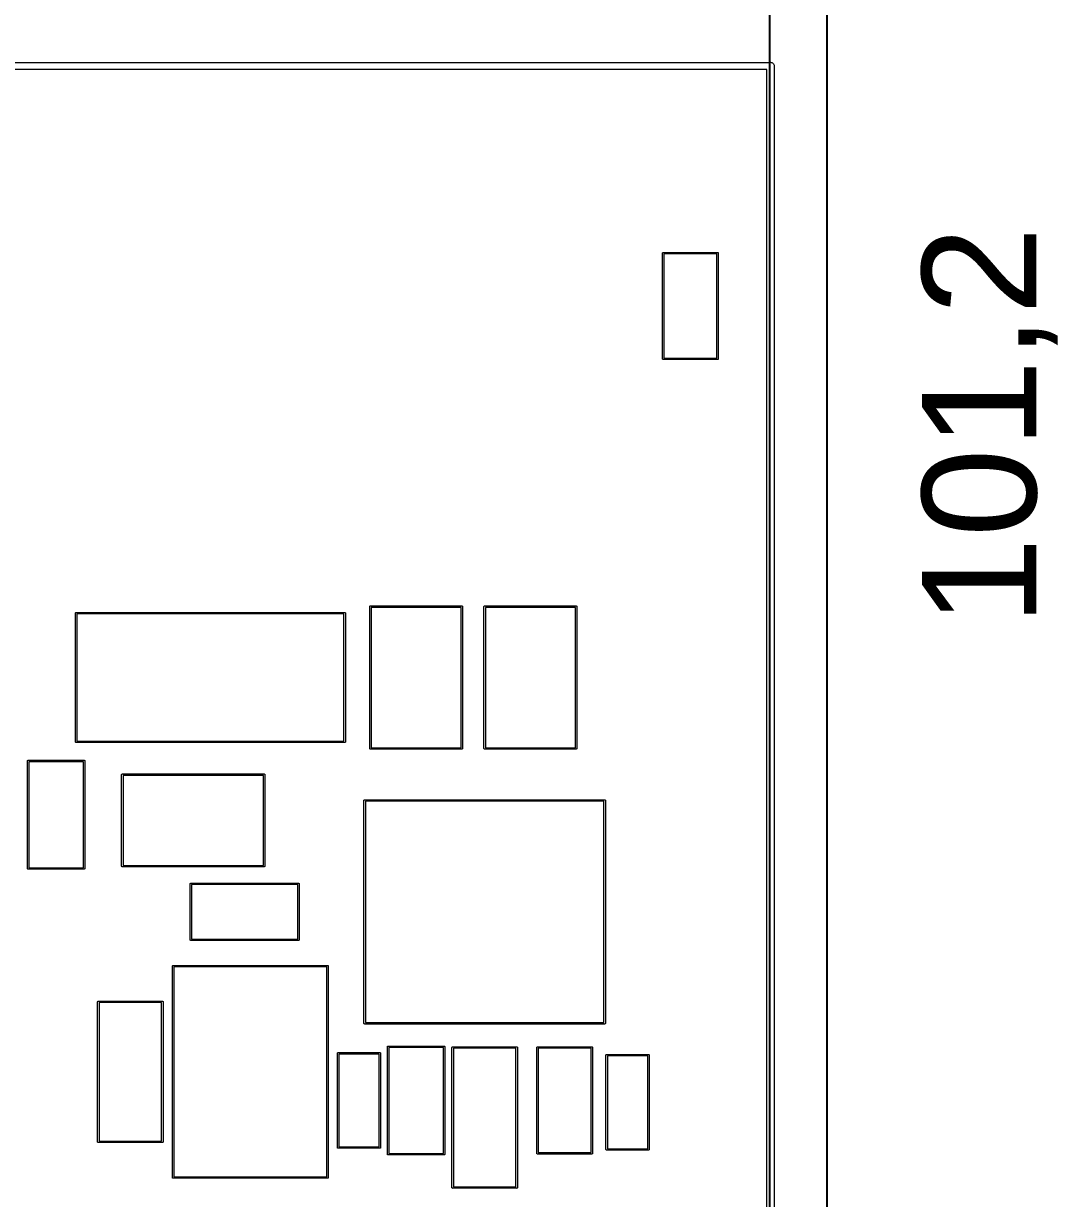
# Model space of a CAD drawing. Header units: millimetres. Extents: x -72 to 74, y -67 to 43.
# Drawn here: x 37.88 to 74.06, y -19.59 to 21.52 of the extents above; entities that cross this region are included whole.
import ezdxf

# ---------------------------------------------------------------- set-up
doc = ezdxf.new("R2010")
doc.units = ezdxf.units.MM
doc.layers.get('0').update_dxf_attribs({"lineweight": 25, "true_color": 0xffffff})
for name, color, linetype, lineweight, true_color in [('extrude', 94, 'Continuous', 25, 0x008000), ('mesures', 94, 'Continuous', 25, 0x008000), ('PCB', 1, 'Continuous', 5, 0xff0000)]:
    doc.layers.add(name, color=color, linetype=linetype, lineweight=lineweight, true_color=true_color)
doc.styles.add('textstyle0', font='')
doc.styles.get('textstyle0').set_extended_font_data('Liberation Sans')

msp = doc.modelspace()

# ---------------------------------------------------------------- linework, layer by layer
msp.add_line((66, -43), (66, 43))
at = {"layer": 'extrude'}
msp.add_line((64, -41), (64, 41), dxfattribs=at)
at = {"layer": 'PCB'}
for p, q in [((-25.976495, 20.1635), (64.011105, 20.1635)), ((-25.976495, 20.1635), (64.011105, 20.1635)), ((64.011105, 20.1635), (64.017305, 20.1641)), ((64.011105, 20.1635), (64.017305, 20.1641)), ((64.017305, 20.1641), (64.042205, 20.1617)), ((64.017305, 20.1641), (64.042205, 20.1617)), ((64.042205, 20.1617), (64.066105, 20.1544)), ((64.042205, 20.1617), (64.066105, 20.1544)), ((64.066105, 20.1544), (64.088205, 20.1426)), ((64.066105, 20.1544), (64.088205, 20.1426)), ((63.890305, 19.9095), (-25.855695, 19.9095)), ((63.890305, 19.9095), (-25.855695, 19.9095)), ((63.890305, -31.443), (63.890305, 19.9095)), ((63.890305, -31.443), (63.890305, 19.9095)), ((64.088205, 20.1426), (64.107505, 20.1267)), ((64.088205, 20.1426), (64.107505, 20.1267)), ((64.107505, 20.1267), (64.123405, 20.1074)), ((64.107505, 20.1267), (64.123405, 20.1074)), ((64.123405, 20.1074), (64.135205, 20.0853)), ((64.123405, 20.1074), (64.135205, 20.0853)), ((64.135205, 20.0853), (64.142505, 20.0614)), ((64.135205, 20.0853), (64.142505, 20.0614)), ((64.142505, 20.0614), (64.144305, 20.0427)), ((64.142505, 20.0614), (64.144305, 20.0427)), ((64.144305, 20.0427), (64.144905, 20.0365)), ((64.144305, 20.0427), (64.144905, 20.0365)), ((64.144905, 20.0365), (64.144305, 20.0303)), ((64.144905, 20.0365), (64.144305, 20.0303)), ((64.144305, 20.0303), (64.144305, -31.5638)), ((64.144305, 20.0303), (64.144305, -31.5638)), ((60.242205, 13.4865), (60.242305, 13.4877)), ((60.242305, 13.4853), (60.242205, 13.4865)), ((60.242305, 13.4877), (60.242705, 13.4914)), ((60.242305, 13.4877), (60.242305, 13.4877)), ((60.242305, 9.7877), (60.242305, 13.4853)), ((60.242705, 13.4914), (60.244105, 13.4961)), ((60.244105, 13.4961), (60.246405, 13.5005)), ((60.246405, 13.5005), (60.249505, 13.5043)), ((60.249505, 13.5043), (60.253305, 13.5074)), ((60.253305, 13.5074), (60.257705, 13.5097)), ((60.257705, 13.5097), (60.262405, 13.5111)), ((60.262405, 13.5111), (60.267305, 13.5116)), ((60.267305, 13.5116), (60.268505, 13.5115)), ((60.268505, 13.5115), (62.166105, 13.5115)), ((62.142305, 13.4615), (60.292305, 13.4615)), ((60.292305, 13.4615), (60.292305, 9.8115)), ((62.142305, 9.8115), (62.142305, 13.4615)), ((62.166105, 13.5115), (62.167305, 13.5116)), ((62.167305, 13.5116), (62.168505, 13.5115)), ((62.168505, 13.5115), (62.168505, 13.5115)), ((62.168505, 13.5115), (62.172205, 13.5111)), ((62.172205, 13.5111), (62.176905, 13.5097)), ((62.176905, 13.5097), (62.181305, 13.5074)), ((62.181305, 13.5074), (62.185105, 13.5043)), ((62.185105, 13.5043), (62.188205, 13.5005)), ((62.188205, 13.5005), (62.190505, 13.4961)), ((62.190505, 13.4961), (62.191905, 13.4914)), ((62.191905, 13.4914), (62.192405, 13.4865)), ((62.192405, 13.4865), (62.192305, 13.4853)), ((62.192305, 13.4853), (62.192305, 9.7877)), ((60.242205, 9.7865), (60.242305, 9.7877)), ((60.242305, 9.7853), (60.242205, 9.7865)), ((60.242705, 9.7816), (60.242305, 9.7853)), ((60.242305, 9.7853), (60.242305, 9.7853)), ((60.244105, 9.7769), (60.242705, 9.7816)), ((60.246405, 9.7725), (60.244105, 9.7769)), ((60.249505, 9.7687), (60.246405, 9.7725)), ((60.253305, 9.7656), (60.249505, 9.7687)), ((60.257705, 9.7633), (60.253305, 9.7656)), ((60.262405, 9.7619), (60.257705, 9.7633)), ((60.267305, 9.7614), (60.262405, 9.7619)), ((60.268505, 9.7615), (60.267305, 9.7614)), ((62.166105, 9.7615), (60.268505, 9.7615)), ((60.292305, 9.8115), (62.142305, 9.8115)), ((62.167305, 9.7614), (62.166105, 9.7615)), ((62.172205, 9.7619), (62.167305, 9.7614)), ((62.176905, 9.7633), (62.172205, 9.7619)), ((62.181305, 9.7656), (62.176905, 9.7633)), ((62.185105, 9.7687), (62.181305, 9.7656)), ((62.188205, 9.7725), (62.185105, 9.7687)), ((62.190505, 9.7769), (62.188205, 9.7725)), ((62.191905, 9.7816), (62.190505, 9.7769)), ((62.192405, 9.7865), (62.191905, 9.7816)), ((62.192305, 9.7877), (62.192405, 9.7865)), ((39.692205, 0.8865), (39.692305, 0.88772)), ((39.692305, 0.88528), (39.692205, 0.8865)), ((39.692305, 0.88772), (39.692705, 0.8914)), ((39.692305, 0.88772), (39.692305, 0.88772)), ((39.692305, -3.61228), (39.692305, 0.88528)), ((39.692705, 0.8914), (39.694105, 0.89611)), ((39.694105, 0.89611), (39.696405, 0.90046)), ((39.696405, 0.90046), (39.699505, 0.90426)), ((39.699505, 0.90426), (39.703305, 0.90739)), ((39.703305, 0.90739), (39.707705, 0.90971)), ((39.707705, 0.90971), (39.712405, 0.91114)), ((39.712405, 0.91114), (39.717305, 0.91162)), ((39.717305, 0.91162), (39.718505, 0.9115)), ((39.718505, 0.9115), (49.116105, 0.9115)), ((49.092305, 0.8615), (39.742305, 0.8615)), ((39.742305, 0.8615), (39.742305, -3.5885)), ((49.092305, -3.5885), (49.092305, 0.8615)), ((49.116105, 0.9115), (49.117305, 0.91162)), ((49.117305, 0.91162), (49.118505, 0.9115)), ((49.118505, 0.9115), (49.118505, 0.9115)), ((49.118505, 0.9115), (49.122205, 0.91114)), ((49.122205, 0.91114), (49.126905, 0.90971)), ((49.126905, 0.90971), (49.131305, 0.90739)), ((49.131305, 0.90739), (49.135105, 0.90426)), ((49.135105, 0.90426), (49.138205, 0.90046)), ((49.138205, 0.90046), (49.140505, 0.89611)), ((49.140505, 0.89611), (49.141905, 0.8914)), ((49.141905, 0.8914), (49.142405, 0.8865)), ((49.142405, 0.8865), (49.142305, 0.88528)), ((49.142305, 0.88528), (49.142305, -3.61228)), ((49.992205, 1.1165), (49.992305, 1.11772)), ((49.992305, 1.11528), (49.992205, 1.1165)), ((49.992305, 1.11772), (49.992705, 1.1214)), ((49.992305, 1.11772), (49.992305, 1.11772)), ((49.992305, -3.84228), (49.992305, 1.11528)), ((49.992705, 1.1214), (49.994105, 1.12611)), ((49.994105, 1.12611), (49.996405, 1.13046)), ((49.996405, 1.13046), (49.999505, 1.13426)), ((49.999505, 1.13426), (50.003305, 1.13739)), ((50.003305, 1.13739), (50.007705, 1.13971)), ((50.007705, 1.13971), (50.012405, 1.14114)), ((50.012405, 1.14114), (50.017305, 1.14162)), ((50.017305, 1.14162), (50.018505, 1.1415)), ((50.018505, 1.1415), (53.216105, 1.1415)), ((53.192305, 1.0915), (50.042305, 1.0915)), ((50.042305, 1.0915), (50.042305, -3.8185)), ((53.192305, -3.8185), (53.192305, 1.0915)), ((53.216105, 1.1415), (53.217305, 1.14162)), ((53.217305, 1.14162), (53.218505, 1.1415)), ((53.218505, 1.1415), (53.218505, 1.1415)), ((53.218505, 1.1415), (53.222205, 1.14114)), ((53.222205, 1.14114), (53.226905, 1.13971)), ((53.226905, 1.13971), (53.231305, 1.13739)), ((53.231305, 1.13739), (53.235105, 1.13426)), ((53.235105, 1.13426), (53.238205, 1.13046)), ((53.238205, 1.13046), (53.240505, 1.12611)), ((53.240505, 1.12611), (53.241905, 1.1214)), ((53.241905, 1.1214), (53.242405, 1.1165)), ((53.242405, 1.1165), (53.242305, 1.11528)), ((53.242305, 1.11528), (53.242305, -3.84228)), ((53.992205, 1.1165), (53.992305, 1.11772)), ((53.992305, 1.11528), (53.992205, 1.1165)), ((53.992305, 1.11772), (53.992705, 1.1214)), ((53.992305, 1.11772), (53.992305, 1.11772)), ((53.992305, -3.84228), (53.992305, 1.11528)), ((53.992705, 1.1214), (53.994105, 1.12611)), ((53.994105, 1.12611), (53.996405, 1.13046)), ((53.996405, 1.13046), (53.999505, 1.13426)), ((53.999505, 1.13426), (54.003305, 1.13739)), ((54.003305, 1.13739), (54.007705, 1.13971)), ((54.007705, 1.13971), (54.012405, 1.14114)), ((54.012405, 1.14114), (54.017305, 1.14162)), ((54.017305, 1.14162), (54.018505, 1.1415)), ((54.018505, 1.1415), (57.216105, 1.1415)), ((57.192305, 1.0915), (54.042305, 1.0915)), ((54.042305, 1.0915), (54.042305, -3.8185)), ((57.192305, -3.8185), (57.192305, 1.0915)), ((57.216105, 1.1415), (57.217305, 1.14162)), ((57.217305, 1.14162), (57.218505, 1.1415)), ((57.218505, 1.1415), (57.218505, 1.1415)), ((57.218505, 1.1415), (57.222205, 1.14114)), ((57.222205, 1.14114), (57.226905, 1.13971)), ((57.226905, 1.13971), (57.231305, 1.13739)), ((57.231305, 1.13739), (57.235105, 1.13426)), ((57.235105, 1.13426), (57.238205, 1.13046)), ((57.238205, 1.13046), (57.240505, 1.12611)), ((57.240505, 1.12611), (57.241905, 1.1214)), ((57.241905, 1.1214), (57.242405, 1.1165)), ((57.242405, 1.1165), (57.242305, 1.11528)), ((57.242305, 1.11528), (57.242305, -3.84228)), ((39.692205, -3.6135), (39.692305, -3.61228)), ((39.692305, -3.61472), (39.692205, -3.6135)), ((39.692705, -3.6184), (39.692305, -3.61472)), ((39.692305, -3.61472), (39.692305, -3.61472)), ((39.694105, -3.62311), (39.692705, -3.6184)), ((39.696405, -3.62746), (39.694105, -3.62311)), ((39.699505, -3.63126), (39.696405, -3.62746)), ((39.703305, -3.63439), (39.699505, -3.63126)), ((39.707705, -3.63671), (39.703305, -3.63439)), ((39.712405, -3.63814), (39.707705, -3.63671)), ((39.717305, -3.63862), (39.712405, -3.63814)), ((39.718505, -3.6385), (39.717305, -3.63862)), ((49.116105, -3.6385), (39.718505, -3.6385)), ((39.742305, -3.5885), (49.092305, -3.5885)), ((49.117305, -3.63862), (49.116105, -3.6385)), ((49.122205, -3.63814), (49.117305, -3.63862)), ((49.126905, -3.63671), (49.122205, -3.63814)), ((49.131305, -3.63439), (49.126905, -3.63671)), ((49.135105, -3.63126), (49.131305, -3.63439)), ((49.138205, -3.62746), (49.135105, -3.63126)), ((49.140505, -3.62311), (49.138205, -3.62746)), ((49.141905, -3.6184), (49.140505, -3.62311)), ((49.142405, -3.6135), (49.141905, -3.6184)), ((49.142305, -3.61228), (49.142405, -3.6135)), ((49.992205, -3.8435), (49.992305, -3.84228)), ((49.992305, -3.84472), (49.992205, -3.8435)), ((49.992705, -3.8484), (49.992305, -3.84472)), ((49.992305, -3.84472), (49.992305, -3.84472)), ((49.994105, -3.85311), (49.992705, -3.8484)), ((49.996405, -3.85746), (49.994105, -3.85311)), ((49.999505, -3.86126), (49.996405, -3.85746)), ((50.003305, -3.86439), (49.999505, -3.86126)), ((50.007705, -3.86671), (50.003305, -3.86439)), ((50.012405, -3.86814), (50.007705, -3.86671)), ((50.017305, -3.86862), (50.012405, -3.86814)), ((50.018505, -3.8685), (50.017305, -3.86862)), ((53.216105, -3.8685), (50.018505, -3.8685)), ((50.042305, -3.8185), (53.192305, -3.8185)), ((53.217305, -3.86862), (53.216105, -3.8685)), ((53.222205, -3.86814), (53.217305, -3.86862)), ((53.226905, -3.86671), (53.222205, -3.86814)), ((53.231305, -3.86439), (53.226905, -3.86671)), ((53.235105, -3.86126), (53.231305, -3.86439)), ((53.238205, -3.85746), (53.235105, -3.86126)), ((53.240505, -3.85311), (53.238205, -3.85746)), ((53.241905, -3.8484), (53.240505, -3.85311)), ((53.242405, -3.8435), (53.241905, -3.8484)), ((53.242305, -3.84228), (53.242405, -3.8435)), ((53.992205, -3.8435), (53.992305, -3.84228)), ((53.992305, -3.84472), (53.992205, -3.8435)), ((53.992705, -3.8484), (53.992305, -3.84472)), ((53.992305, -3.84472), (53.992305, -3.84472)), ((53.994105, -3.85311), (53.992705, -3.8484)), ((53.996405, -3.85746), (53.994105, -3.85311)), ((53.999505, -3.86126), (53.996405, -3.85746)), ((54.003305, -3.86439), (53.999505, -3.86126)), ((54.007705, -3.86671), (54.003305, -3.86439)), ((54.012405, -3.86814), (54.007705, -3.86671)), ((54.017305, -3.86862), (54.012405, -3.86814)), ((54.018505, -3.8685), (54.017305, -3.86862)), ((57.216105, -3.8685), (54.018505, -3.8685)), ((54.042305, -3.8185), (57.192305, -3.8185)), ((57.217305, -3.86862), (57.216105, -3.8685)), ((57.222205, -3.86814), (57.217305, -3.86862)), ((57.226905, -3.86671), (57.222205, -3.86814)), ((57.231305, -3.86439), (57.226905, -3.86671)), ((57.235105, -3.86126), (57.231305, -3.86439)), ((57.238205, -3.85746), (57.235105, -3.86126)), ((57.240505, -3.85311), (57.238205, -3.85746)), ((57.241905, -3.8484), (57.240505, -3.85311)), ((57.242405, -3.8435), (57.241905, -3.8484)), ((57.242305, -3.84228), (57.242405, -3.8435)), ((38.012205, -4.2835), (38.012305, -4.282283)), ((38.012305, -4.284718), (38.012205, -4.2835)), ((38.012305, -4.282282), (38.012705, -4.278599)), ((38.012305, -4.282283), (38.012305, -4.282282)), ((38.012305, -8.04228), (38.012305, -4.284718)), ((38.012705, -4.278599), (38.014105, -4.273887)), ((38.014105, -4.273887), (38.016405, -4.269544)), ((38.016405, -4.269544), (38.019505, -4.265737)), ((38.019505, -4.265737), (38.023305, -4.262613)), ((38.023305, -4.262613), (38.027705, -4.260292)), ((38.027705, -4.260292), (38.032405, -4.258863)), ((38.032405, -4.258863), (38.037305, -4.25838)), ((38.037305, -4.25838), (38.038505, -4.2585)), ((38.038505, -4.2585), (39.996105, -4.2585)), ((39.972305, -4.308499), (38.062305, -4.3085)), ((38.062305, -4.3085), (38.062305, -8.0185)), ((39.972305, -8.0185), (39.972305, -4.308499)), ((39.996105, -4.2585), (39.997305, -4.25838)), ((39.997305, -4.25838), (39.998505, -4.2585)), ((39.998505, -4.2585), (39.998505, -4.2585)), ((39.998505, -4.2585), (40.002205, -4.258863)), ((40.002205, -4.258863), (40.006905, -4.260292)), ((40.006905, -4.260292), (40.011305, -4.262613)), ((40.011305, -4.262613), (40.015105, -4.265737)), ((40.015105, -4.265737), (40.018205, -4.269544)), ((40.018205, -4.269544), (40.020505, -4.273887)), ((40.020505, -4.273887), (40.021905, -4.278599)), ((40.021905, -4.278599), (40.022405, -4.2835)), ((40.022405, -4.2835), (40.022305, -4.284717)), ((40.022305, -4.284717), (40.022305, -8.04228)), ((41.312205, -4.7635), (41.312305, -4.762283)), ((41.312305, -4.764718), (41.312205, -4.7635)), ((41.312305, -4.762282), (41.312705, -4.758599)), ((41.312305, -4.762283), (41.312305, -4.762282)), ((41.312305, -7.96228), (41.312305, -4.764718)), ((41.312705, -4.758599), (41.314105, -4.753887)), ((41.314105, -4.753887), (41.316405, -4.749544)), ((41.316405, -4.749544), (41.319505, -4.745737)), ((41.319505, -4.745737), (41.323305, -4.742613)), ((41.323305, -4.742613), (41.327705, -4.740292)), ((41.327705, -4.740292), (41.332405, -4.738863)), ((41.332405, -4.738863), (41.337305, -4.73838)), ((41.337305, -4.73838), (41.338505, -4.7385)), ((41.338505, -4.7385), (46.296105, -4.7385)), ((46.272305, -4.788499), (41.362305, -4.7885)), ((41.362305, -4.7885), (41.362305, -7.9385)), ((46.272305, -7.9385), (46.272305, -4.788499)), ((46.296105, -4.7385), (46.297305, -4.73838)), ((46.297305, -4.73838), (46.298505, -4.7385)), ((46.298505, -4.7385), (46.298505, -4.7385)), ((46.298505, -4.7385), (46.302205, -4.738863)), ((46.302205, -4.738863), (46.306905, -4.740292)), ((46.306905, -4.740292), (46.311305, -4.742613)), ((46.311305, -4.742613), (46.315105, -4.745737)), ((46.315105, -4.745737), (46.318205, -4.749544)), ((46.318205, -4.749544), (46.320505, -4.753887)), ((46.320505, -4.753887), (46.321905, -4.758599)), ((46.321905, -4.758599), (46.322405, -4.7635)), ((46.322405, -4.7635), (46.322305, -4.764717)), ((46.322305, -4.764717), (46.322305, -7.96228)), ((49.792205, -5.6635), (49.792305, -5.662282)), ((49.792305, -5.664717), (49.792205, -5.6635)), ((49.792305, -5.662282), (49.792705, -5.658599)), ((49.792305, -13.46228), (49.792305, -5.664717)), ((49.792705, -5.658599), (49.794105, -5.653887)), ((49.794105, -5.653887), (49.796405, -5.649544)), ((49.796405, -5.649544), (49.799505, -5.645737)), ((49.799505, -5.645737), (49.803305, -5.642613)), ((49.803305, -5.642613), (49.807705, -5.640292)), ((49.807705, -5.640292), (49.812405, -5.638863)), ((49.812405, -5.638863), (49.817305, -5.63838)), ((49.817305, -5.63838), (49.818505, -5.6385)), ((49.818505, -5.6385), (58.216105, -5.6385)), ((58.192305, -5.6885), (49.842305, -5.688499)), ((49.842305, -5.688499), (49.842305, -13.4385)), ((58.192305, -13.4385), (58.192305, -5.6885)), ((58.216105, -5.6385), (58.217305, -5.63838)), ((58.217305, -5.63838), (58.222205, -5.638863)), ((58.222205, -5.638863), (58.226905, -5.640292)), ((58.226905, -5.640292), (58.231305, -5.642613)), ((58.231305, -5.642613), (58.235105, -5.645737)), ((58.235105, -5.645737), (58.238205, -5.649544)), ((58.238205, -5.649544), (58.240505, -5.653887)), ((58.240505, -5.653887), (58.241905, -5.658599)), ((58.241905, -5.658599), (58.242305, -5.662282)), ((58.242305, -5.662282), (58.242305, -5.662283)), ((58.242305, -5.662283), (58.242405, -5.6635)), ((58.242405, -5.6635), (58.242305, -5.664718)), ((58.242305, -5.664718), (58.242305, -13.46228)), ((38.012205, -8.0435), (38.012305, -8.04228)), ((38.012305, -8.04472), (38.012205, -8.0435)), ((38.012705, -8.0484), (38.012305, -8.04472)), ((38.012305, -8.04472), (38.012305, -8.04472)), ((38.014105, -8.05311), (38.012705, -8.0484)), ((38.016405, -8.05746), (38.014105, -8.05311)), ((38.019505, -8.06126), (38.016405, -8.05746)), ((38.023305, -8.06439), (38.019505, -8.06126)), ((38.027705, -8.06671), (38.023305, -8.06439)), ((38.032405, -8.06814), (38.027705, -8.06671)), ((38.037305, -8.06862), (38.032405, -8.06814)), ((38.038505, -8.0685), (38.037305, -8.06862)), ((39.996105, -8.0685), (38.038505, -8.0685)), ((38.062305, -8.0185), (39.972305, -8.0185)), ((39.997305, -8.06862), (39.996105, -8.0685)), ((40.002205, -8.06814), (39.997305, -8.06862)), ((40.006905, -8.06671), (40.002205, -8.06814)), ((40.011305, -8.06439), (40.006905, -8.06671)), ((40.015105, -8.06126), (40.011305, -8.06439)), ((40.018205, -8.05746), (40.015105, -8.06126)), ((40.020505, -8.05311), (40.018205, -8.05746)), ((40.021905, -8.0484), (40.020505, -8.05311)), ((40.022405, -8.0435), (40.021905, -8.0484)), ((40.022305, -8.04228), (40.022405, -8.0435)), ((41.312205, -7.9635), (41.312305, -7.96228)), ((41.312305, -7.96472), (41.312205, -7.9635)), ((41.312705, -7.9684), (41.312305, -7.96472)), ((41.312305, -7.96472), (41.312305, -7.96472)), ((41.314105, -7.97311), (41.312705, -7.9684)), ((41.316405, -7.97746), (41.314105, -7.97311)), ((41.319505, -7.98126), (41.316405, -7.97746)), ((41.323305, -7.98439), (41.319505, -7.98126)), ((41.327705, -7.98671), (41.323305, -7.98439)), ((41.332405, -7.98814), (41.327705, -7.98671)), ((41.337305, -7.98862), (41.332405, -7.98814)), ((41.338505, -7.9885), (41.337305, -7.98862)), ((46.296105, -7.9885), (41.338505, -7.9885)), ((41.362305, -7.9385), (46.272305, -7.9385)), ((46.297305, -7.98862), (46.296105, -7.9885)), ((46.302205, -7.98814), (46.297305, -7.98862)), ((46.306905, -7.98671), (46.302205, -7.98814)), ((46.311305, -7.98439), (46.306905, -7.98671)), ((46.315105, -7.98126), (46.311305, -7.98439)), ((46.318205, -7.97746), (46.315105, -7.98126)), ((46.320505, -7.97311), (46.318205, -7.97746)), ((46.321905, -7.9684), (46.320505, -7.97311)), ((46.322405, -7.9635), (46.321905, -7.9684)), ((46.322305, -7.96228), (46.322405, -7.9635)), ((43.712205, -8.5835), (43.712305, -8.58228)), ((43.712305, -8.58472), (43.712205, -8.5835)), ((43.712305, -8.58228), (43.712705, -8.5786)), ((43.712305, -8.58228), (43.712305, -8.58228)), ((43.712305, -10.54228), (43.712305, -8.58472)), ((43.712705, -8.5786), (43.714105, -8.57389)), ((43.714105, -8.57389), (43.716405, -8.56954)), ((43.716405, -8.56954), (43.719505, -8.56574)), ((43.719505, -8.56574), (43.723305, -8.56261)), ((43.723305, -8.56261), (43.727705, -8.56029)), ((43.727705, -8.56029), (43.732405, -8.55886)), ((43.732405, -8.55886), (43.737305, -8.55838)), ((43.737305, -8.55838), (43.738505, -8.5585)), ((43.738505, -8.5585), (47.496105, -8.5585)), ((47.472305, -8.6085), (43.762305, -8.6085)), ((43.762305, -8.6085), (43.762305, -10.5185)), ((47.472305, -10.5185), (47.472305, -8.6085)), ((47.496105, -8.5585), (47.497305, -8.55838)), ((47.497305, -8.55838), (47.498505, -8.5585)), ((47.498505, -8.5585), (47.498505, -8.5585)), ((47.498505, -8.5585), (47.502205, -8.55886)), ((47.502205, -8.55886), (47.506905, -8.56029)), ((47.506905, -8.56029), (47.511305, -8.56261)), ((47.511305, -8.56261), (47.515105, -8.56574)), ((47.515105, -8.56574), (47.518205, -8.56954)), ((47.518205, -8.56954), (47.520505, -8.57389)), ((47.520505, -8.57389), (47.521905, -8.5786)), ((47.521905, -8.5786), (47.522405, -8.5835)), ((47.522405, -8.5835), (47.522305, -8.58472)), ((47.522305, -8.58472), (47.522305, -10.54228)), ((43.712205, -10.5435), (43.712305, -10.54228)), ((43.712305, -10.54472), (43.712205, -10.5435)), ((43.712705, -10.5484), (43.712305, -10.54472)), ((43.712305, -10.54472), (43.712305, -10.54472)), ((43.714105, -10.55311), (43.712705, -10.5484)), ((43.716405, -10.55746), (43.714105, -10.55311)), ((43.719505, -10.56126), (43.716405, -10.55746)), ((43.723305, -10.56439), (43.719505, -10.56126)), ((43.727705, -10.56671), (43.723305, -10.56439)), ((43.732405, -10.56814), (43.727705, -10.56671)), ((43.737305, -10.56862), (43.732405, -10.56814)), ((43.738505, -10.5685), (43.737305, -10.56862)), ((47.496105, -10.5685), (43.738505, -10.5685)), ((43.762305, -10.5185), (47.472305, -10.5185)), ((47.497305, -10.56862), (47.496105, -10.5685)), ((47.502205, -10.56814), (47.497305, -10.56862)), ((47.506905, -10.56671), (47.502205, -10.56814)), ((47.511305, -10.56439), (47.506905, -10.56671)), ((47.515105, -10.56126), (47.511305, -10.56439)), ((47.518205, -10.55746), (47.515105, -10.56126)), ((47.520505, -10.55311), (47.518205, -10.55746)), ((47.521905, -10.5484), (47.520505, -10.55311)), ((47.522405, -10.5435), (47.521905, -10.5484)), ((47.522305, -10.54228), (47.522405, -10.5435)), ((43.092205, -11.4635), (43.092305, -11.46228)), ((43.092305, -11.46472), (43.092205, -11.4635)), ((43.092305, -11.46228), (43.092705, -11.4586)), ((43.092305, -18.8623), (43.092305, -11.46472)), ((43.092705, -11.4586), (43.094105, -11.45389)), ((43.094105, -11.45389), (43.096405, -11.44954)), ((43.096405, -11.44954), (43.099505, -11.44574)), ((43.099505, -11.44574), (43.103305, -11.44261)), ((43.103305, -11.44261), (43.107705, -11.44029)), ((43.107705, -11.44029), (43.112405, -11.43886)), ((43.112405, -11.43886), (43.117305, -11.43838)), ((43.117305, -11.43838), (43.118505, -11.4385)), ((43.118505, -11.4385), (48.516105, -11.4385)), ((48.492305, -11.4885), (43.142305, -11.4885)), ((43.142305, -11.4885), (43.142305, -18.8385)), ((48.492305, -18.8385), (48.492305, -11.4885)), ((48.516105, -11.4385), (48.517305, -11.43838)), ((48.517305, -11.43838), (48.522205, -11.43886)), ((48.522205, -11.43886), (48.526905, -11.44029)), ((48.526905, -11.44029), (48.531305, -11.44261)), ((48.531305, -11.44261), (48.535105, -11.44574)), ((48.535105, -11.44574), (48.538205, -11.44954)), ((48.538205, -11.44954), (48.540505, -11.45389)), ((48.540505, -11.45389), (48.541905, -11.4586)), ((48.541905, -11.4586), (48.542305, -11.46228)), ((48.542305, -11.46228), (48.542305, -11.46228)), ((48.542305, -11.46228), (48.542405, -11.4635)), ((48.542405, -11.4635), (48.542305, -11.46472)), ((48.542305, -11.46472), (48.542305, -18.8623)), ((40.472205, -12.7135), (40.472305, -12.71228)), ((40.472305, -12.71472), (40.472205, -12.7135)), ((40.472305, -12.71228), (40.472705, -12.7086)), ((40.472305, -12.71228), (40.472305, -12.71228)), ((40.472305, -17.6123), (40.472305, -12.71472)), ((40.472705, -12.7086), (40.474105, -12.70389)), ((40.474105, -12.70389), (40.476405, -12.69954)), ((40.476405, -12.69954), (40.479505, -12.69574)), ((40.479505, -12.69574), (40.483305, -12.69261)), ((40.483305, -12.69261), (40.487705, -12.69029)), ((40.487705, -12.69029), (40.492405, -12.68886)), ((40.492405, -12.68886), (40.497305, -12.68838)), ((40.497305, -12.68838), (40.498505, -12.6885)), ((40.498505, -12.6885), (42.736105, -12.6885)), ((42.712305, -12.7385), (40.522305, -12.7385)), ((40.522305, -12.7385), (40.522305, -17.5885)), ((42.712305, -17.5885), (42.712305, -12.7385)), ((42.736105, -12.6885), (42.737305, -12.68838)), ((42.737305, -12.68838), (42.738505, -12.6885)), ((42.738505, -12.6885), (42.738505, -12.6885)), ((42.738505, -12.6885), (42.742205, -12.68886)), ((42.742205, -12.68886), (42.746905, -12.69029)), ((42.746905, -12.69029), (42.751305, -12.69261)), ((42.751305, -12.69261), (42.755105, -12.69574)), ((42.755105, -12.69574), (42.758205, -12.69954)), ((42.758205, -12.69954), (42.760505, -12.70389)), ((42.760505, -12.70389), (42.761905, -12.7086)), ((42.761905, -12.7086), (42.762405, -12.7135)), ((42.762405, -12.7135), (42.762305, -12.71472)), ((42.762305, -12.71472), (42.762305, -17.6123)), ((49.792205, -13.4635), (49.792305, -13.46228)), ((49.792305, -13.46472), (49.792205, -13.4635)), ((49.792705, -13.4684), (49.792305, -13.46472)), ((49.794105, -13.47311), (49.792705, -13.4684)), ((49.796405, -13.47746), (49.794105, -13.47311)), ((49.799505, -13.48126), (49.796405, -13.47746)), ((49.803305, -13.48439), (49.799505, -13.48126)), ((49.807705, -13.48671), (49.803305, -13.48439)), ((49.812405, -13.48814), (49.807705, -13.48671)), ((49.817305, -13.48862), (49.812405, -13.48814)), ((49.818505, -13.4885), (49.817305, -13.48862)), ((58.216105, -13.4885), (49.818505, -13.4885)), ((49.842305, -13.4385), (58.192305, -13.4385)), ((58.217305, -13.48862), (58.216105, -13.4885)), ((58.222205, -13.48814), (58.217305, -13.48862)), ((58.226905, -13.48671), (58.222205, -13.48814)), ((58.231305, -13.48439), (58.226905, -13.48671)), ((58.235105, -13.48126), (58.231305, -13.48439)), ((58.238205, -13.47746), (58.235105, -13.48126)), ((58.240505, -13.47311), (58.238205, -13.47746)), ((58.241905, -13.4684), (58.240505, -13.47311)), ((58.242305, -13.46472), (58.241905, -13.4684)), ((58.242305, -13.46228), (58.242405, -13.4635)), ((58.242405, -13.4635), (58.242305, -13.46472)), ((58.242305, -13.46472), (58.242305, -13.46472)), ((50.612205, -14.2835), (50.612305, -14.28228)), ((50.612305, -14.28472), (50.612205, -14.2835)), ((50.612305, -14.28228), (50.612705, -14.2786)), ((50.612305, -14.28228), (50.612305, -14.28228)), ((50.612305, -18.0423), (50.612305, -14.28472)), ((50.612705, -14.2786), (50.614105, -14.27389)), ((50.614105, -14.27389), (50.616405, -14.26954)), ((50.616405, -14.26954), (50.619505, -14.26574)), ((50.619505, -14.26574), (50.623305, -14.26261)), ((50.623305, -14.26261), (50.627705, -14.26029)), ((50.627705, -14.26029), (50.632405, -14.25886)), ((50.632405, -14.25886), (50.637305, -14.25838)), ((50.637305, -14.25838), (50.638505, -14.2585)), ((50.638505, -14.2585), (52.596105, -14.2585)), ((52.572305, -14.3085), (50.662305, -14.3085)), ((50.662305, -14.3085), (50.662305, -18.0185)), ((52.572305, -18.0185), (52.572305, -14.3085)), ((52.596105, -14.2585), (52.597305, -14.25838)), ((52.597305, -14.25838), (52.598505, -14.2585)), ((52.598505, -14.2585), (52.598505, -14.2585)), ((52.598505, -14.2585), (52.602205, -14.25886)), ((52.602205, -14.25886), (52.606905, -14.26029)), ((52.606905, -14.26029), (52.611305, -14.26261)), ((52.611305, -14.26261), (52.615105, -14.26574)), ((52.615105, -14.26574), (52.618205, -14.26954)), ((52.618205, -14.26954), (52.620505, -14.27389)), ((52.620505, -14.27389), (52.621905, -14.2786)), ((52.621905, -14.2786), (52.622405, -14.2835)), ((52.622405, -14.2835), (52.622305, -14.28472)), ((52.622305, -14.28472), (52.622305, -18.0423)), ((52.872205, -14.3135), (52.872305, -14.31228)), ((52.872305, -14.31472), (52.872205, -14.3135)), ((52.872305, -14.31228), (52.872705, -14.3086)), ((52.872305, -14.31228), (52.872305, -14.31228)), ((52.872305, -19.2123), (52.872305, -14.31472)), ((52.872705, -14.3086), (52.874105, -14.30389)), ((52.874105, -14.30389), (52.876405, -14.29954)), ((52.876405, -14.29954), (52.879505, -14.29574)), ((52.879505, -14.29574), (52.883305, -14.29261)), ((52.883305, -14.29261), (52.887705, -14.29029)), ((52.887705, -14.29029), (52.892405, -14.28886)), ((52.892405, -14.28886), (52.897305, -14.28838)), ((52.897305, -14.28838), (52.898505, -14.2885)), ((52.898505, -14.2885), (55.136105, -14.2885)), ((55.112305, -14.3385), (52.922305, -14.3385)), ((52.922305, -14.3385), (52.922305, -19.1885)), ((55.112305, -19.1885), (55.112305, -14.3385)), ((55.136105, -14.2885), (55.137305, -14.28838)), ((55.137305, -14.28838), (55.138505, -14.2885)), ((55.138505, -14.2885), (55.138505, -14.2885)), ((55.138505, -14.2885), (55.142205, -14.28886)), ((55.142205, -14.28886), (55.146905, -14.29029)), ((55.146905, -14.29029), (55.151305, -14.29261)), ((55.151305, -14.29261), (55.155105, -14.29574)), ((55.155105, -14.29574), (55.158205, -14.29954)), ((55.158205, -14.29954), (55.160505, -14.30389)), ((55.160505, -14.30389), (55.161905, -14.3086)), ((55.161905, -14.3086), (55.162405, -14.3135)), ((55.162405, -14.3135), (55.162305, -14.31472)), ((55.162305, -14.31472), (55.162305, -19.2123)), ((55.842205, -14.3135), (55.842305, -14.31228)), ((55.842305, -14.31472), (55.842205, -14.3135)), ((55.842305, -14.31228), (55.842705, -14.3086)), ((55.842305, -14.31228), (55.842305, -14.31228)), ((55.842305, -18.0123), (55.842305, -14.31472)), ((55.842705, -14.3086), (55.844105, -14.30389)), ((55.844105, -14.30389), (55.846405, -14.29954)), ((55.846405, -14.29954), (55.849505, -14.29574)), ((55.849505, -14.29574), (55.853305, -14.29261)), ((55.853305, -14.29261), (55.857705, -14.29029)), ((55.857705, -14.29029), (55.862405, -14.28886)), ((55.862405, -14.28886), (55.867305, -14.28838)), ((55.867305, -14.28838), (55.868505, -14.2885)), ((55.868505, -14.2885), (57.766105, -14.2885)), ((57.742305, -14.3385), (55.892305, -14.3385)), ((55.892305, -14.3385), (55.892305, -17.9885)), ((57.742305, -17.9885), (57.742305, -14.3385)), ((57.766105, -14.2885), (57.767305, -14.28838)), ((57.767305, -14.28838), (57.768505, -14.2885)), ((57.768505, -14.2885), (57.768505, -14.2885)), ((57.768505, -14.2885), (57.772205, -14.28886)), ((57.772205, -14.28886), (57.776905, -14.29029)), ((57.776905, -14.29029), (57.781305, -14.29261)), ((57.781305, -14.29261), (57.785105, -14.29574)), ((57.785105, -14.29574), (57.788205, -14.29954)), ((57.788205, -14.29954), (57.790505, -14.30389)), ((57.790505, -14.30389), (57.791905, -14.3086)), ((57.791905, -14.3086), (57.792405, -14.3135)), ((57.792405, -14.3135), (57.792305, -14.31472)), ((57.792305, -14.31472), (57.792305, -18.0123)), ((48.862205, -14.5135), (48.862305, -14.51228)), ((48.862305, -14.51472), (48.862205, -14.5135)), ((48.862305, -14.51228), (48.862705, -14.5086)), ((48.862305, -14.51228), (48.862305, -14.51228)), ((48.862305, -17.8123), (48.862305, -14.51472)), ((48.862705, -14.5086), (48.864105, -14.50389)), ((48.864105, -14.50389), (48.866405, -14.49954)), ((48.866405, -14.49954), (48.869505, -14.49574)), ((48.869505, -14.49574), (48.873305, -14.49261)), ((48.873305, -14.49261), (48.877705, -14.49029)), ((48.877705, -14.49029), (48.882405, -14.48886)), ((48.882405, -14.48886), (48.887305, -14.48838)), ((48.887305, -14.48838), (48.888505, -14.4885)), ((48.888505, -14.4885), (50.346105, -14.4885)), ((50.322305, -14.5385), (48.912305, -14.5385)), ((48.912305, -14.5385), (48.912305, -17.7885)), ((50.322305, -17.7885), (50.322305, -14.5385)), ((50.346105, -14.4885), (50.347305, -14.48838)), ((50.347305, -14.48838), (50.348505, -14.4885)), ((50.348505, -14.4885), (50.348505, -14.4885)), ((50.348505, -14.4885), (50.352205, -14.48886)), ((50.352205, -14.48886), (50.356905, -14.49029)), ((50.356905, -14.49029), (50.361305, -14.49261)), ((50.361305, -14.49261), (50.365105, -14.49574)), ((50.365105, -14.49574), (50.368205, -14.49954)), ((50.368205, -14.49954), (50.370505, -14.50389)), ((50.370505, -14.50389), (50.371905, -14.5086)), ((50.371905, -14.5086), (50.372405, -14.5135)), ((50.372405, -14.5135), (50.372305, -14.51472)), ((50.372305, -14.51472), (50.372305, -17.8123)), ((58.262205, -14.576), (58.262305, -14.57478)), ((58.262305, -14.57722), (58.262205, -14.576)), ((58.262305, -14.57478), (58.262705, -14.5711)), ((58.262305, -14.57478), (58.262305, -14.57478)), ((58.262305, -17.8748), (58.262305, -14.57722)), ((58.262705, -14.5711), (58.264105, -14.56639)), ((58.264105, -14.56639), (58.266405, -14.56204)), ((58.266405, -14.56204), (58.269505, -14.55824)), ((58.269505, -14.55824), (58.273305, -14.55511)), ((58.273305, -14.55511), (58.277705, -14.55279)), ((58.277705, -14.55279), (58.282405, -14.55136)), ((58.282405, -14.55136), (58.287305, -14.55088)), ((58.287305, -14.55088), (58.288505, -14.551)), ((58.288505, -14.551), (59.746105, -14.551)), ((59.722305, -14.601), (58.312305, -14.601)), ((58.312305, -14.601), (58.312305, -17.851)), ((59.722305, -17.851), (59.722305, -14.601)), ((59.746105, -14.551), (59.747305, -14.55088)), ((59.747305, -14.55088), (59.748505, -14.551)), ((59.748505, -14.551), (59.748505, -14.551)), ((59.748505, -14.551), (59.752205, -14.55136)), ((59.752205, -14.55136), (59.756905, -14.55279)), ((59.756905, -14.55279), (59.761305, -14.55511)), ((59.761305, -14.55511), (59.765105, -14.55824)), ((59.765105, -14.55824), (59.768205, -14.56204)), ((59.768205, -14.56204), (59.770505, -14.56639)), ((59.770505, -14.56639), (59.771905, -14.5711)), ((59.771905, -14.5711), (59.772405, -14.576)), ((59.772405, -14.576), (59.772305, -14.57722)), ((59.772305, -14.57722), (59.772305, -17.8748)), ((40.472205, -17.6135), (40.472305, -17.6123)), ((40.472305, -17.6147), (40.472205, -17.6135)), ((40.472705, -17.6184), (40.472305, -17.6147)), ((40.472305, -17.6147), (40.472305, -17.6147)), ((40.474105, -17.6231), (40.472705, -17.6184)), ((40.476405, -17.6275), (40.474105, -17.6231)), ((40.479505, -17.6313), (40.476405, -17.6275)), ((40.483305, -17.6344), (40.479505, -17.6313)), ((40.487705, -17.6367), (40.483305, -17.6344)), ((40.492405, -17.6381), (40.487705, -17.6367)), ((40.497305, -17.6386), (40.492405, -17.6381)), ((40.498505, -17.6385), (40.497305, -17.6386)), ((42.736105, -17.6385), (40.498505, -17.6385)), ((40.522305, -17.5885), (42.712305, -17.5885)), ((42.737305, -17.6386), (42.736105, -17.6385)), ((42.742205, -17.6381), (42.737305, -17.6386)), ((42.746905, -17.6367), (42.742205, -17.6381)), ((42.751305, -17.6344), (42.746905, -17.6367)), ((42.755105, -17.6313), (42.751305, -17.6344)), ((42.758205, -17.6275), (42.755105, -17.6313)), ((42.760505, -17.6231), (42.758205, -17.6275)), ((42.761905, -17.6184), (42.760505, -17.6231)), ((42.762405, -17.6135), (42.761905, -17.6184)), ((42.762305, -17.6123), (42.762405, -17.6135)), ((48.862205, -17.8135), (48.862305, -17.8123)), ((48.862305, -17.8147), (48.862205, -17.8135)), ((48.862705, -17.8184), (48.862305, -17.8147)), ((48.862305, -17.8147), (48.862305, -17.8147)), ((48.864105, -17.8231), (48.862705, -17.8184)), ((48.866405, -17.8275), (48.864105, -17.8231)), ((48.869505, -17.8313), (48.866405, -17.8275)), ((48.873305, -17.8344), (48.869505, -17.8313)), ((48.877705, -17.8367), (48.873305, -17.8344)), ((48.882405, -17.8381), (48.877705, -17.8367)), ((48.887305, -17.8386), (48.882405, -17.8381)), ((48.888505, -17.8385), (48.887305, -17.8386)), ((50.346105, -17.8385), (48.888505, -17.8385)), ((48.912305, -17.7885), (50.322305, -17.7885)), ((50.347305, -17.8386), (50.346105, -17.8385)), ((50.352205, -17.8381), (50.347305, -17.8386)), ((50.356905, -17.8367), (50.352205, -17.8381)), ((50.361305, -17.8344), (50.356905, -17.8367)), ((50.365105, -17.8313), (50.361305, -17.8344)), ((50.368205, -17.8275), (50.365105, -17.8313)), ((50.370505, -17.8231), (50.368205, -17.8275)), ((50.371905, -17.8184), (50.370505, -17.8231)), ((50.372405, -17.8135), (50.371905, -17.8184)), ((50.372305, -17.8123), (50.372405, -17.8135)), ((50.612205, -18.0435), (50.612305, -18.0423)), ((50.612305, -18.0447), (50.612205, -18.0435)), ((50.612705, -18.0484), (50.612305, -18.0447)), ((50.612305, -18.0447), (50.612305, -18.0447)), ((50.614105, -18.0531), (50.612705, -18.0484)), ((50.616405, -18.0575), (50.614105, -18.0531)), ((50.619505, -18.0613), (50.616405, -18.0575)), ((50.623305, -18.0644), (50.619505, -18.0613)), ((50.627705, -18.0667), (50.623305, -18.0644)), ((50.632405, -18.0681), (50.627705, -18.0667)), ((50.637305, -18.0686), (50.632405, -18.0681)), ((50.638505, -18.0685), (50.637305, -18.0686)), ((52.596105, -18.0685), (50.638505, -18.0685)), ((50.662305, -18.0185), (52.572305, -18.0185)), ((52.597305, -18.0686), (52.596105, -18.0685)), ((52.602205, -18.0681), (52.597305, -18.0686)), ((52.606905, -18.0667), (52.602205, -18.0681)), ((52.611305, -18.0644), (52.606905, -18.0667)), ((52.615105, -18.0613), (52.611305, -18.0644)), ((52.618205, -18.0575), (52.615105, -18.0613)), ((52.620505, -18.0531), (52.618205, -18.0575)), ((52.621905, -18.0484), (52.620505, -18.0531)), ((52.622405, -18.0435), (52.621905, -18.0484)), ((52.622305, -18.0423), (52.622405, -18.0435)), ((55.842205, -18.0135), (55.842305, -18.0123)), ((55.842305, -18.0147), (55.842205, -18.0135)), ((55.842705, -18.0184), (55.842305, -18.0147)), ((55.842305, -18.0147), (55.842305, -18.0147)), ((55.844105, -18.0231), (55.842705, -18.0184)), ((55.846405, -18.0275), (55.844105, -18.0231)), ((55.849505, -18.0313), (55.846405, -18.0275)), ((55.853305, -18.0344), (55.849505, -18.0313)), ((55.857705, -18.0367), (55.853305, -18.0344)), ((55.862405, -18.0381), (55.857705, -18.0367)), ((55.867305, -18.0386), (55.862405, -18.0381)), ((55.868505, -18.0385), (55.867305, -18.0386)), ((57.766105, -18.0385), (55.868505, -18.0385)), ((55.892305, -17.9885), (57.742305, -17.9885)), ((57.767305, -18.0386), (57.766105, -18.0385)), ((57.772205, -18.0381), (57.767305, -18.0386)), ((57.776905, -18.0367), (57.772205, -18.0381)), ((57.781305, -18.0344), (57.776905, -18.0367)), ((57.785105, -18.0313), (57.781305, -18.0344)), ((57.788205, -18.0275), (57.785105, -18.0313)), ((57.790505, -18.0231), (57.788205, -18.0275)), ((57.791905, -18.0184), (57.790505, -18.0231)), ((57.792405, -18.0135), (57.791905, -18.0184)), ((57.792305, -18.0123), (57.792405, -18.0135)), ((58.262205, -17.876), (58.262305, -17.8748)), ((58.262305, -17.8772), (58.262205, -17.876)), ((58.262705, -17.8809), (58.262305, -17.8772)), ((58.262305, -17.8772), (58.262305, -17.8772)), ((58.264105, -17.8856), (58.262705, -17.8809)), ((58.266405, -17.89), (58.264105, -17.8856)), ((58.269505, -17.8938), (58.266405, -17.89)), ((58.273305, -17.8969), (58.269505, -17.8938)), ((58.277705, -17.8992), (58.273305, -17.8969)), ((58.282405, -17.9006), (58.277705, -17.8992)), ((58.287305, -17.9011), (58.282405, -17.9006)), ((58.288505, -17.901), (58.287305, -17.9011)), ((59.746105, -17.901), (58.288505, -17.901)), ((58.312305, -17.851), (59.722305, -17.851)), ((59.747305, -17.9011), (59.746105, -17.901)), ((59.752205, -17.9006), (59.747305, -17.9011)), ((59.756905, -17.8992), (59.752205, -17.9006)), ((59.761305, -17.8969), (59.756905, -17.8992)), ((59.765105, -17.8938), (59.761305, -17.8969)), ((59.768205, -17.89), (59.765105, -17.8938)), ((59.770505, -17.8856), (59.768205, -17.89)), ((59.771905, -17.8809), (59.770505, -17.8856)), ((59.772405, -17.876), (59.771905, -17.8809)), ((59.772305, -17.8748), (59.772405, -17.876)), ((43.092205, -18.8635), (43.092305, -18.8623)), ((43.092305, -18.8647), (43.092205, -18.8635)), ((43.092705, -18.8684), (43.092305, -18.8647)), ((43.094105, -18.8731), (43.092705, -18.8684)), ((43.096405, -18.8775), (43.094105, -18.8731)), ((43.099505, -18.8813), (43.096405, -18.8775)), ((43.103305, -18.8844), (43.099505, -18.8813)), ((43.107705, -18.8867), (43.103305, -18.8844)), ((43.112405, -18.8881), (43.107705, -18.8867)), ((43.117305, -18.8886), (43.112405, -18.8881)), ((43.118505, -18.8885), (43.117305, -18.8886)), ((48.516105, -18.8885), (43.118505, -18.8885)), ((43.142305, -18.8385), (48.492305, -18.8385)), ((48.517305, -18.8886), (48.516105, -18.8885)), ((48.522205, -18.8881), (48.517305, -18.8886)), ((48.526905, -18.8867), (48.522205, -18.8881)), ((48.531305, -18.8844), (48.526905, -18.8867)), ((48.535105, -18.8813), (48.531305, -18.8844)), ((48.538205, -18.8775), (48.535105, -18.8813)), ((48.540505, -18.8731), (48.538205, -18.8775)), ((48.541905, -18.8684), (48.540505, -18.8731)), ((48.542305, -18.8647), (48.541905, -18.8684)), ((48.542305, -18.8623), (48.542405, -18.8635)), ((48.542405, -18.8635), (48.542305, -18.8647)), ((48.542305, -18.8647), (48.542305, -18.8647)), ((52.872205, -19.2135), (52.872305, -19.2123)), ((52.872305, -19.2147), (52.872205, -19.2135)), ((52.872705, -19.2184), (52.872305, -19.2147)), ((52.872305, -19.2147), (52.872305, -19.2147)), ((52.874105, -19.2231), (52.872705, -19.2184)), ((52.876405, -19.2275), (52.874105, -19.2231)), ((52.879505, -19.2313), (52.876405, -19.2275)), ((52.883305, -19.2344), (52.879505, -19.2313)), ((52.887705, -19.2367), (52.883305, -19.2344)), ((52.892405, -19.2381), (52.887705, -19.2367)), ((52.897305, -19.2386), (52.892405, -19.2381)), ((52.898505, -19.2385), (52.897305, -19.2386)), ((55.136105, -19.2385), (52.898505, -19.2385)), ((52.922305, -19.1885), (55.112305, -19.1885)), ((55.137305, -19.2386), (55.136105, -19.2385)), ((55.142205, -19.2381), (55.137305, -19.2386)), ((55.146905, -19.2367), (55.142205, -19.2381)), ((55.151305, -19.2344), (55.146905, -19.2367)), ((55.155105, -19.2313), (55.151305, -19.2344)), ((55.158205, -19.2275), (55.155105, -19.2313)), ((55.160505, -19.2231), (55.158205, -19.2275)), ((55.161905, -19.2184), (55.160505, -19.2231)), ((55.162405, -19.2135), (55.161905, -19.2184)), ((55.162305, -19.2123), (55.162405, -19.2135))]:
    msp.add_line(p, q, dxfattribs=at)

# ---------------------------------------------------------------- texts
at = {"layer": 'mesures', "insert": (74.063861, 0.440856), "char_height": 4, "attachment_point": 7, "rotation": 90, "style": 'textstyle0'}
msp.add_mtext('101,2', dxfattribs=at)

doc.saveas('drawing.dxf')
